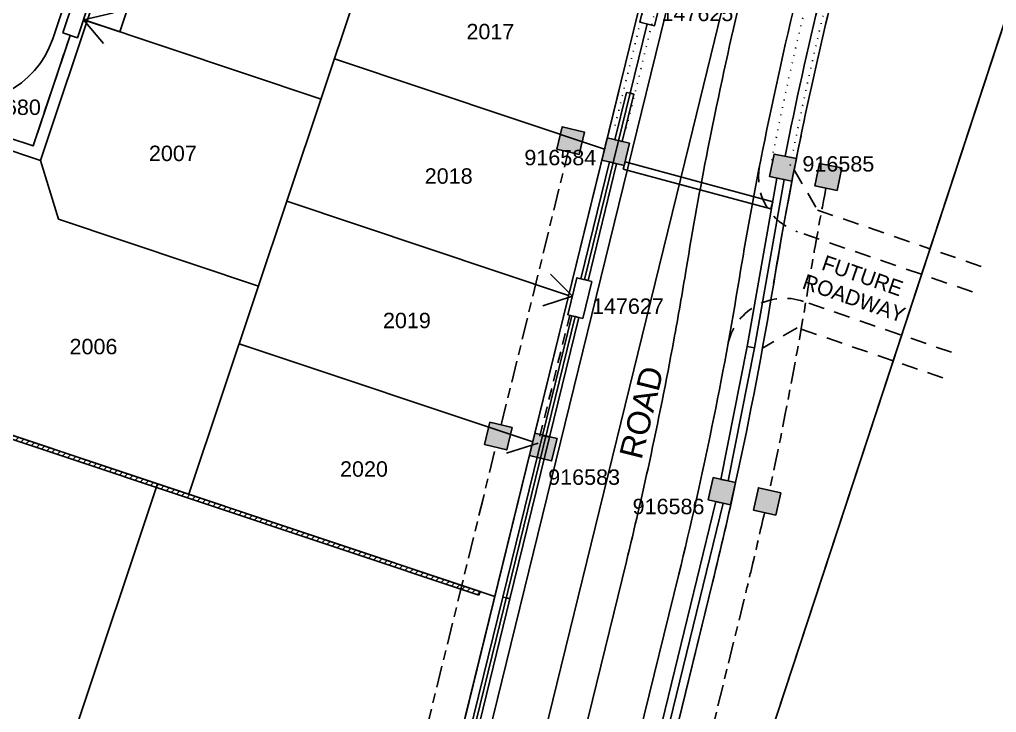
# Model space of a CAD drawing. Header units: metres. Extents: x 305482 to 305978, y 6275861 to 6276842.
# Drawn here: x 305583 to 305709.7, y 6275961.8 to 6276051.7 of the extents above; entities that cross this region are included whole.
import ezdxf
from ezdxf.enums import TextEntityAlignment as Align

# ---------------------------------------------------------------- set-up
doc = ezdxf.new("R2010")
doc.units = ezdxf.units.M
doc.header["$LTSCALE"] = 0.7
for name, pattern in [('Cable Exist UG', [8.2, 4, -1.2, 1.8, -1.2]), ('Dash', [5, 3, -2]), ('DOT', [6.35, 0, -6.35]), ('IE Trench LV', [6.5, 5, -1.5])]:
    doc.linetypes.add(name, pattern=pattern)
doc.layers.get('0').update_dxf_attribs({"color": 6})
for name, color, linetype in [('_User Miscellaneous3', 11, 'Continuous'), ('_User Miscellaneous4', 7, 'Continuous'), ('_User Miscellaneous6', 7, 'Continuous'), ('_User Miscellaneous7', 150, 'Continuous'), ('_User Miscellaneous8', 7, 'Continuous'), ('_User Miscellaneous9', 8, 'Continuous'), ('_User_SL_Exist', 7, 'Continuous'), ('Cadastre Developer_SP_NEW', 4, 'Continuous'), ('Cadastre Land Parcels_SP_EXT', 4, 'Continuous'), ('Cadastre Roads_SP_EXT', 8, 'Continuous'), ('Cadastre Roads_SP_NEW', 8, 'Continuous'), ('Mains_LV_NEW_R6', 2, 'Continuous'), ('Mains_LV_NEW_T84', 2, 'Continuous'), ('Services_SP_NEW_UG', 2, 'Continuous'), ('SupportsUG_SP_LV_NEW', 2, 'Continuous'), ('SupportsUG_SP_LV_SL_EXT', 7, 'Continuous'), ('Trench_SP_NEW', 2, 'Continuous'), ('UG_Details_SP_MISC', 7, 'Continuous')]:
    doc.layers.add(name, color=color, linetype=linetype)
doc.styles.add('ARIAL', font='arial.ttf', dxfattribs={"height": 2})
doc.styles.add('COLUMN_LABEL', font='arial.ttf')
doc.styles.add('Dot', font='dotfont.shx', dxfattribs={"height": 2})
doc.styles.add('POLE_LABEL', font='arial.ttf')
doc.styles.get("Standard").update_dxf_attribs({"font": 'arial.ttf'})
doc.styles.add('style1', font='iso3098b.shx')
doc.linetypes.add('Cable New UG', pattern='A,8,-1,["x",style1,S=3.5,R=0,X=0.35,Y=-1],-3.5', length=12.5)
doc.linetypes.add('Cable Z', pattern='A,8,-1,["Z",Standard,S=2.5,R=0,X=0.35,Y=-1.25],-3.5', length=12.5)
doc.linetypes.add('IE Trench HV', pattern='A,8,-2,["/",style1,S=2.5,R=0,X=0.1,Y=-1],-4.5', length=14.5)

# ---------------------------------------------------------------- blocks, each defined once
blk = doc.blocks.new('*U52')
at = {"lineweight": -3}
blk.add_lwpolyline([(-2.48, 2.49), (2.47, 2.49), (2.47, 0.51), (-2.48, 0.51)], close=True, dxfattribs=at)
for tag, flags, p in [('STREET_CODE', 9, (1.5, 3.5)), ('OWNED_BY', 9, (1.5, 3.3)), ('OPERATED_BY', 9, (1.5, 3.1)), ('STATE', 9, (1.5, 2.7)), ('SUPPORT_TYPE', 9, (1.5, 2.5)), ('MAINTAINED_BY', 9, (1.5, 2.9)), ('SUBURB', 9, (1.5, 1.7)), ('STREETNAME', 9, (1.5, 1.5)), ('USAGE', 9, (1.5, 2.3)), ('LEGEND', 9, (1.5, 2.1)), ('PARENT', 9, (1.5, 1.9)), ('LOCATION', 9, (1.5, 1.3)), ('Z', 1, (1.5, 0.9)), ('NOTES', 9, (1.5, 1.1))]:
    blk.add_attdef(tag, text='', height=0.2, dxfattribs=dict(flags=flags)).set_placement(p, align=Align.MIDDLE_LEFT)
at = {"layer": '_User Miscellaneous4', "style": 'ARIAL', "flags": 8}
blk.add_attdef('ASSET_NUM', text='', height=2, dxfattribs=at).set_placement((2, 5.5), align=Align.MIDDLE_LEFT)
blk = doc.blocks.new('*U63')
at = {"lineweight": -3}
blk.add_lwpolyline([(-2.47, 2.49), (2.48, 2.49), (2.48, 0.51), (-2.47, 0.51)], close=True, dxfattribs=at)
for tag, flags, p in [('STREET_CODE', 9, (1.5, 3.5)), ('OWNED_BY', 9, (1.5, 3.3)), ('OPERATED_BY', 9, (1.5, 3.1)), ('STATE', 9, (1.5, 2.7)), ('SUPPORT_TYPE', 9, (1.5, 2.5)), ('MAINTAINED_BY', 9, (1.5, 2.9)), ('SUBURB', 9, (1.5, 1.7)), ('STREETNAME', 9, (1.5, 1.5)), ('USAGE', 9, (1.5, 2.3)), ('LEGEND', 9, (1.5, 2.1)), ('PARENT', 9, (1.5, 1.9)), ('LOCATION', 9, (1.5, 1.3)), ('Z', 1, (1.5, 0.9)), ('NOTES', 9, (1.5, 1.1))]:
    blk.add_attdef(tag, text='', height=0.2, dxfattribs=dict(flags=flags)).set_placement(p, align=Align.MIDDLE_LEFT)
at = {"layer": '_User Miscellaneous4', "style": 'ARIAL', "flags": 8}
blk.add_attdef('ASSET_NUM', text='', height=2, dxfattribs=at).set_placement((2, 5.5), align=Align.MIDDLE_LEFT)
blk = doc.blocks.new('A$C1B2C29DD')
at = {"layer": 'Services_SP_NEW_UG', "color": 2, "flags": 128}
for points in [[(0, 0), (-2.1, 3.44)], [(0, 0), (2.1, 3.44)]]:
    blk.add_lwpolyline(points, dxfattribs=at)
blk = doc.blocks.new('*U64')
at = {"layer": 'Services_SP_NEW_UG', "color": 2, "flags": 128}
blk.add_lwpolyline([(-19.44, -2.34), (-21.98, 1.15)], dxfattribs=at)
at = {"layer": 'Services_SP_NEW_UG', "color": 2, "linetype": 'Dash', "ltscale": 0.7, "flags": 128}
blk.add_lwpolyline([(-2.4, -0.95), (-19.44, -2.34)], dxfattribs=at)
blk = doc.blocks.new('*U75')
at = {"layer": '_User Miscellaneous7'}
blk.add_hatch(color=256, dxfattribs=at).paths.add_polyline_path([(-1.49, -7.49), (1.48, -7.49), (1.48, -4.52), (-1.49, -4.52)])
at = {"layer": '_User Miscellaneous8'}
blk.add_hatch(color=256, dxfattribs=at).paths.add_polyline_path([(-1.49, -1.49), (1.48, -1.49), (1.48, 1.48), (-1.49, 1.48)])
at = {"layer": '_User Miscellaneous7'}
blk.add_lwpolyline([(1.48, -7.49), (1.48, -4.52), (-1.49, -4.52), (-1.49, -7.49)], close=True, dxfattribs=at)
at = {"layer": '_User Miscellaneous8'}
blk.add_lwpolyline([(1.48, -1.49), (1.48, 1.48), (-1.49, 1.48), (-1.49, -1.49)], close=True, dxfattribs=at)
at = {"flags": 9}
for tag, style, p in [('STRUCTURE_PLANT_NUMBER', 'POLE_LABEL', (1.81, 0.03)), ('STREET_CODE', 'COLUMN_LABEL', (1.81, -0.2))]:
    blk.add_attdef(tag, text='', height=0.2, dxfattribs=dict(at, style=style)).set_placement(p, align=Align.MIDDLE_LEFT)
for tag, p in [('COLUMN_TYPE', (1.81, -0.4)), ('OWNED_BY', (1.81, -0.6)), ('STATE', (1.81, -0.8)), ('USAGE', (1.81, -1)), ('LEGEND', (1.81, -1.2)), ('STREETNAME', (1.81, -1.6)), ('SUBURB', (1.81, -1.8)), ('LOCATION', (1.81, -1.4)), ('NOTES', (1.81, -2))]:
    blk.add_attdef(tag, text='', height=0.2, dxfattribs=at).set_placement(p, align=Align.MIDDLE_LEFT)
at = {"flags": 1}
blk.add_attdef('Z', (1.81, -2.35), '', height=0.2, dxfattribs=at)
at = {"layer": '_User Miscellaneous6', "style": 'ARIAL', "flags": 8}
blk.add_attdef('ASSET_NUM', text='', height=2, dxfattribs=at).set_placement((2, 2), align=Align.MIDDLE_LEFT)
blk = doc.blocks.new('*U76')
at = {"layer": '_User Miscellaneous7'}
blk.add_hatch(color=256, dxfattribs=at).paths.add_polyline_path([(-1.49, -7.49), (1.48, -7.49), (1.48, -4.52), (-1.49, -4.52)])
at = {"layer": '_User Miscellaneous8'}
blk.add_hatch(color=256, dxfattribs=at).paths.add_polyline_path([(-1.49, -1.49), (1.48, -1.49), (1.48, 1.48), (-1.49, 1.48)])
at = {"layer": '_User Miscellaneous7'}
blk.add_lwpolyline([(1.48, -7.49), (1.48, -4.52), (-1.49, -4.52), (-1.49, -7.49)], close=True, dxfattribs=at)
at = {"layer": '_User Miscellaneous8'}
blk.add_lwpolyline([(1.48, -1.49), (1.48, 1.48), (-1.49, 1.48), (-1.49, -1.49)], close=True, dxfattribs=at)
at = {"flags": 9}
for tag, style, p in [('STRUCTURE_PLANT_NUMBER', 'POLE_LABEL', (1.81, 0.03)), ('STREET_CODE', 'COLUMN_LABEL', (1.81, -0.2))]:
    blk.add_attdef(tag, text='', height=0.2, dxfattribs=dict(at, style=style)).set_placement(p, align=Align.MIDDLE_LEFT)
for tag, p in [('COLUMN_TYPE', (1.81, -0.4)), ('OWNED_BY', (1.81, -0.6)), ('STATE', (1.81, -0.8)), ('USAGE', (1.81, -1)), ('LEGEND', (1.81, -1.2)), ('STREETNAME', (1.81, -1.6)), ('SUBURB', (1.81, -1.8)), ('LOCATION', (1.81, -1.4)), ('NOTES', (1.81, -2))]:
    blk.add_attdef(tag, text='', height=0.2, dxfattribs=at).set_placement(p, align=Align.MIDDLE_LEFT)
at = {"flags": 1}
blk.add_attdef('Z', (1.81, -2.35), '', height=0.2, dxfattribs=at)
at = {"layer": '_User Miscellaneous6', "style": 'ARIAL', "flags": 8}
blk.add_attdef('ASSET_NUM', text='', height=2, dxfattribs=at).set_placement((2, 2), align=Align.MIDDLE_LEFT)
blk = doc.blocks.new('*U78')
at = {"layer": '_User Miscellaneous7'}
blk.add_hatch(color=256, dxfattribs=at).paths.add_polyline_path([(-1.49, -7.49), (1.48, -7.49), (1.48, -4.52), (-1.49, -4.52)])
at = {"layer": '_User Miscellaneous8'}
blk.add_hatch(color=256, dxfattribs=at).paths.add_polyline_path([(-1.49, -1.49), (1.48, -1.49), (1.48, 1.48), (-1.49, 1.48)])
at = {"layer": '_User Miscellaneous7'}
blk.add_lwpolyline([(1.48, -7.49), (1.48, -4.52), (-1.49, -4.52), (-1.49, -7.49)], close=True, dxfattribs=at)
at = {"layer": '_User Miscellaneous8'}
blk.add_lwpolyline([(1.48, -1.49), (1.48, 1.48), (-1.49, 1.48), (-1.49, -1.49)], close=True, dxfattribs=at)
at = {"flags": 9}
for tag, style, p in [('STRUCTURE_PLANT_NUMBER', 'POLE_LABEL', (1.81, 0.03)), ('STREET_CODE', 'COLUMN_LABEL', (1.81, -0.2))]:
    blk.add_attdef(tag, text='', height=0.2, dxfattribs=dict(at, style=style)).set_placement(p, align=Align.MIDDLE_LEFT)
for tag, p in [('COLUMN_TYPE', (1.81, -0.4)), ('OWNED_BY', (1.81, -0.6)), ('STATE', (1.81, -0.8)), ('USAGE', (1.81, -1)), ('LEGEND', (1.81, -1.2)), ('STREETNAME', (1.81, -1.6)), ('SUBURB', (1.81, -1.8)), ('LOCATION', (1.81, -1.4)), ('NOTES', (1.81, -2))]:
    blk.add_attdef(tag, text='', height=0.2, dxfattribs=at).set_placement(p, align=Align.MIDDLE_LEFT)
at = {"flags": 1}
blk.add_attdef('Z', (1.81, -2.35), '', height=0.2, dxfattribs=at)
at = {"layer": '_User Miscellaneous6', "style": 'ARIAL', "flags": 8}
blk.add_attdef('ASSET_NUM', text='', height=2, dxfattribs=at).set_placement((2, 2), align=Align.MIDDLE_LEFT)
blk = doc.blocks.new('*U77')
at = {"layer": '_User Miscellaneous7'}
blk.add_hatch(color=256, dxfattribs=at).paths.add_polyline_path([(-1.49, -7.49), (1.48, -7.49), (1.48, -4.52), (-1.49, -4.52)])
at = {"layer": '_User Miscellaneous8'}
blk.add_hatch(color=256, dxfattribs=at).paths.add_polyline_path([(-1.49, -1.49), (1.48, -1.49), (1.48, 1.48), (-1.49, 1.48)])
at = {"layer": '_User Miscellaneous7'}
blk.add_lwpolyline([(1.48, -7.49), (1.48, -4.52), (-1.49, -4.52), (-1.49, -7.49)], close=True, dxfattribs=at)
at = {"layer": '_User Miscellaneous8'}
blk.add_lwpolyline([(1.48, -1.49), (1.48, 1.48), (-1.49, 1.48), (-1.49, -1.49)], close=True, dxfattribs=at)
at = {"flags": 9}
for tag, style, p in [('STRUCTURE_PLANT_NUMBER', 'POLE_LABEL', (1.81, 0.03)), ('STREET_CODE', 'COLUMN_LABEL', (1.81, -0.2))]:
    blk.add_attdef(tag, text='', height=0.2, dxfattribs=dict(at, style=style)).set_placement(p, align=Align.MIDDLE_LEFT)
for tag, p in [('COLUMN_TYPE', (1.81, -0.4)), ('OWNED_BY', (1.81, -0.6)), ('STATE', (1.81, -0.8)), ('USAGE', (1.81, -1)), ('LEGEND', (1.81, -1.2)), ('STREETNAME', (1.81, -1.6)), ('SUBURB', (1.81, -1.8)), ('LOCATION', (1.81, -1.4)), ('NOTES', (1.81, -2))]:
    blk.add_attdef(tag, text='', height=0.2, dxfattribs=at).set_placement(p, align=Align.MIDDLE_LEFT)
at = {"flags": 1}
blk.add_attdef('Z', (1.81, -2.35), '', height=0.2, dxfattribs=at)
at = {"layer": '_User Miscellaneous6', "style": 'ARIAL', "flags": 8}
blk.add_attdef('ASSET_NUM', text='', height=2, dxfattribs=at).set_placement((2, 2), align=Align.MIDDLE_LEFT)

msp = doc.modelspace()

# ---------------------------------------------------------------- linework, layer by layer
at = {"layer": '_User Miscellaneous3', "color": 3, "linetype": 'DOT', "ltscale": 0.2}
for p, q in [((305676.28, 6276103.41), (305660.23, 6276037.94)), ((305677.74, 6276103.05), (305661.69, 6276037.58))]:
    msp.add_line(p, q, dxfattribs=at)
at = {"layer": '_User Miscellaneous3', "color": 3, "linetype": 'DOT', "ltscale": 0.2, "flags": 128}
for points in [[(305699.62, 6276113.44, -0.004533), (305699.2, 6276111.65), (305698.67, 6276109.5), (305685.39, 6276055.29, 0.011623), (305680.46, 6276032.98, 0.011623)], [(305701.81, 6276111.79, -0.001838), (305701.63, 6276111.05), (305701.1, 6276108.9), (305687.82, 6276054.7, 0.011697), (305682.89, 6276032.35)]]:
    msp.add_lwpolyline(points, format="xyb", dxfattribs=at)
at = {"layer": '_User Miscellaneous9', "linetype": 'Dash'}
for p, q in [((305683.48, 6276032.24), (305686.51, 6276027.01)), ((305683.48, 6276032.24), (305686.51, 6276027.01)), ((305706.6, 6276016.4), (305683.91, 6276024.2)), ((305707.74, 6276019.71), (305701.09, 6276021.99)), ((305703.9, 6276008.55), (305684.67, 6276015.16)), ((305683.85, 6276011.74), (305679.37, 6276009.1)), ((305696.31, 6276007.46), (305683.85, 6276011.74)), ((305702.77, 6276005.24), (305696.31, 6276007.46))]:
    msp.add_line(p, q, dxfattribs=at)
for points in [[(305683.91, 6276024.2, -0.374225), (305678.99, 6276032.73)], [(305684.67, 6276015.16, 0.459086), (305674.85, 6276009.42)]]:
    msp.add_lwpolyline(points, format="xyb", dxfattribs=at)
msp.add_lwpolyline([(305686.51, 6276027.01), (305701.09, 6276021.99)], dxfattribs=at)
at = {"layer": '_User_SL_Exist', "linetype": 'Cable Exist UG', "flags": 128}
msp.add_lwpolyline([(305645.47, 6275999.12), (305654.16, 6276034.57)], dxfattribs=at)
for points in [[(305687.6, 6276029.87, 0.006884), (305685.26, 6276016.75, -0.012755), (305680.33, 6275990.9, -0.000151), (305680.26, 6275990.59)], [(305679.62, 6275987.69, -0.003419), (305678.03, 6275980.81, -0.001605), (305677.26, 6275977.59), (305664.23, 6275924.44)]]:
    msp.add_lwpolyline(points, format="xyb", dxfattribs=at)
at = {"layer": 'Cadastre Developer_SP_NEW'}
for p, q in [((305665.44, 6275913.41), (305776.43, 6276251.48)), ((305585.7, 6276033.45), (305619.83, 6276135.6)), ((305678.85, 6276116.43), (305636.66, 6275944.3)), ((305591.76, 6276051.57), (305622.11, 6276041.43)), ((305623.85, 6276046.64), (305658.88, 6276034.94)), ((305557.8, 6276042.77), (305585.7, 6276033.45)), ((305588.03, 6276025.82), (305585.7, 6276033.45)), ((305617.67, 6276028.15), (305654.22, 6276015.94)), ((305588.03, 6276025.82), (305614, 6276017.15)), ((305611.49, 6276009.65), (305649.57, 6275996.94)), ((305582.08, 6275935.18), (305600.89, 6275991.48)), ((305661.88, 6275933.77), (305672.89, 6275978.66))]:
    msp.add_line(p, q, dxfattribs=at)
at = {"layer": 'Cadastre Developer_SP_NEW', "flags": 128}
msp.add_lwpolyline([(305684.37, 6276036.66, 0.009983), (305680.82, 6276017.48, -0.012755), (305675.93, 6275991.85, -0.006615), (305672.89, 6275978.66), (305661.88, 6275933.77, 0.008878), (305659.66, 6275923.95), (305665.2, 6275913.84), (305665.56, 6275913.72)], format="xyb", dxfattribs=at)
at = {"layer": 'Cadastre Developer_SP_NEW'}
msp.add_arc((306162.85, 6275938.26), 488.5, 166.2278, 170.667, dxfattribs=at)
at = {"layer": 'Cadastre Land Parcels_SP_EXT', "linetype": 'Continuous'}
for points in [[(305583.88, 6275932.8), (305618.47, 6275920.9), (305662.91, 6275905.6), (305859.83, 6276505.62), (305709.76, 6276557.25), (305611.04, 6276261.75), (305510.04, 6275959.42)], [(305946.49, 6276475.84), (305859.83, 6276505.62), (305662.91, 6275905.6), (305668.92, 6275903.54), (305684.6, 6275898.15), (305701.59, 6275892.3)]]:
    msp.add_lwpolyline(points, dxfattribs=at)
at = {"layer": 'Cadastre Roads_SP_EXT'}
for p, q in [((305645.71, 6275937.12), (305669.85, 6276035.58)), ((305664.7, 6275994.29), (305664.7, 6275994.29)), ((305664.7, 6275994.29), (305664.7, 6275994.29)), ((305661.72, 6275981.4), (305650.71, 6275936.51)), ((305657.51, 6275934.84), (305668.52, 6275979.74))]:
    msp.add_line(p, q, dxfattribs=at)
for centre, radius, start, end in [((306162.85, 6275938.26), 500, 168.8485, 170.667), ((306162.85, 6275938.26), 493, 168.884, 170.667), ((305176.09, 6276100.43), 500, 349.5938, 350.667), ((305176.09, 6276100.43), 507, 346.2278, 350.667), ((305176.09, 6276100.43), 500, 347.7439, 349.5938), ((305176.09, 6276100.43), 500, 346.2278, 347.7438), ((305176.09, 6276100.43), 500, 346.2278, 347.7438)]:
    msp.add_arc(centre, radius, start, end, dxfattribs=at)
at = {"layer": 'Cadastre Roads_SP_NEW'}
for p, q in [((305587.3, 6276049.26), (305616.52, 6276136.74)), ((305682.32, 6276115.88), (305663.05, 6276037.25)), ((305688.74, 6276112.66), (305669.85, 6276035.58))]:
    msp.add_line(p, q, dxfattribs=at)
msp.add_lwpolyline([(305691, 6276113.46), (305677.23, 6276057.29, 0.011372), (305673.19, 6276039.4), (305672.29, 6276034.96)], format="xyb", dxfattribs=at)
for centre, radius, start, end in [((306162.85, 6275938.26), 493, 166.2278, 168.8845), ((305575.91, 6276053.06), 12, 251.5283, 341.5283)]:
    msp.add_arc(centre, radius, start, end, dxfattribs=at)
at = {"layer": 'Mains_LV_NEW_R6', "color": 2, "linetype": 'Cable Z', "ltscale": 0.9, "flags": 128}
msp.add_lwpolyline([(305591.27, 6276051.73), (305596.02, 6276050.14), (305602.84, 6276070.55)], dxfattribs=at)
at = {"layer": 'Mains_LV_NEW_T84', "color": 2, "linetype": 'Cable New UG', "flags": 128}
for points in [[(305664.41, 6276051.19), (305656.27, 6276017.99)], [(305581.6, 6276036.4), (305584.76, 6276035.35), (305589.55, 6276049.69)]]:
    msp.add_lwpolyline(points, dxfattribs=at)
at = {"layer": 'Trench_SP_NEW', "linetype": 'IE Trench LV'}
msp.add_line((305581.6, 6276036.4), (305584.76, 6276035.35), dxfattribs=at)
at = {"layer": 'Trench_SP_NEW', "linetype": 'IE Trench HV', "ltscale": 0.9, "flags": 128}
msp.add_lwpolyline([(305690.05, 6276067.61), (305686.94, 6276054.91, 0.010932), (305682.3, 6276034, 0.010932)], format="xyb", dxfattribs=at)
msp.add_lwpolyline([(305664.41, 6276051.19), (305662.2, 6276042.18)], dxfattribs=at)
msp.add_lwpolyline([(305664.41, 6276051.19), (305662.2, 6276042.18)], dxfattribs=at)
at = {"layer": 'Trench_SP_NEW', "linetype": 'IE Trench LV', "flags": 128}
msp.add_lwpolyline([(305584.76, 6276035.35), (305589.55, 6276049.69)], dxfattribs=at)
at = {"layer": 'UG_Details_SP_MISC'}
for p, q in [((305660.23, 6276036.14), (305661.73, 6276042.29)), ((305661.16, 6276035.91), (305662.66, 6276042.06)), ((305661.73, 6276042.29), (305662.2, 6276042.18)), ((305662.66, 6276042.06), (305662.2, 6276042.18)), ((305660.23, 6276036.14), (305660.69, 6276036.03)), ((305661.16, 6276035.91), (305660.69, 6276036.03)), ((305655.8, 6276018.1), (305659.52, 6276033.26)), ((305656.74, 6276017.87), (305660.45, 6276033.03)), ((305659.52, 6276033.26), (305659.98, 6276033.14)), ((305660.45, 6276033.03), (305659.98, 6276033.14)), ((305661.54, 6276033.26), (305661.41, 6276032.79)), ((305680.71, 6276028.1), (305661.54, 6276033.26)), ((305661.29, 6276032.33), (305661.41, 6276032.79)), ((305680.47, 6276027.17), (305661.29, 6276032.33)), ((305677.4, 6276009.31, 10.5), (305681.25, 6276031.17, 10.5)), ((305678.34, 6276009.14, 10.5), (305682.2, 6276031, 10.5)), ((305681.25, 6276031.17, 10.5), (305681.72, 6276031.08, 10.5)), ((305682.2, 6276031, 10.5), (305681.72, 6276031.08, 10.5)), ((305680.71, 6276028.1), (305680.59, 6276027.64)), ((305680.47, 6276027.17), (305680.59, 6276027.64)), ((305655.8, 6276018.1), (305656.27, 6276017.99)), ((305656.74, 6276017.87), (305656.27, 6276017.99)), ((305650.81, 6275997.75), (305654.62, 6276013.29)), ((305651.75, 6275997.52), (305655.56, 6276013.06)), ((305654.62, 6276013.29), (305655.09, 6276013.18)), ((305655.56, 6276013.06), (305655.09, 6276013.18)), ((305673.96, 6275992.06, 10.5), (305677.4, 6276009.31, 10.5)), ((305674.9, 6275991.87, 10.5), (305678.34, 6276009.14, 10.5)), ((305677.4, 6276009.31, 10.5), (305677.87, 6276009.23, 10.5)), ((305678.34, 6276009.14, 10.5), (305677.87, 6276009.23, 10.5)), ((305645.67, 6275976.77), (305650.81, 6275997.75)), ((305650.81, 6275997.75), (305651.28, 6275997.63)), ((305651.75, 6275997.52), (305651.28, 6275997.63)), ((305646.61, 6275976.54), (305651.75, 6275997.52)), ((305673.96, 6275992.06, 10.5), (305674.43, 6275991.97, 10.5)), ((305674.9, 6275991.87, 10.5), (305674.43, 6275991.97, 10.5)), ((305673.32, 6275989.18), (305657.27, 6275923.21)), ((305674.25, 6275988.95), (305658.2, 6275922.98)), ((305673.32, 6275989.18), (305673.78, 6275989.07)), ((305674.25, 6275988.95), (305673.78, 6275989.07)), ((305637.66, 6275944.06), (305645.67, 6275976.77)), ((305638.58, 6275943.82), (305646.61, 6275976.54)), ((305645.67, 6275976.77), (305646.14, 6275976.66)), ((305646.61, 6275976.54), (305646.14, 6275976.66))]:
    msp.add_line(p, q, dxfattribs=at)

# ---------------------------------------------------------------- block references
at = {"layer": 'Services_SP_NEW_UG', "color": 2}
for p, rotation in [((305591.27, 6276051.73), 251.5282840251249), ((305654.72, 6276015.82), 76.22781057757895)]:
    msp.add_blockref('A$C1B2C29DD', p, dxfattribs=dict(at, rotation=rotation))
at = {"layer": 'Services_SP_NEW_UG', "rotation": 71.52828393193757}
msp.add_blockref('*U64', (305654.22, 6276015.94), dxfattribs=at)
at = {"layer": 'SupportsUG_SP_LV_NEW'}
ref = msp.add_blockref('*U63', (305663.54, 6276053.95), dxfattribs=dict(at, rotation=256.2278105296865))
ref.add_attrib('ASSET_NUM_001', '147625', (305666.27, 6276051.54), dxfattribs={"layer": '_User Miscellaneous4', "height": 2, "style": 'ARIAL'})
ref = msp.add_blockref('*U52', (305591.76, 6276051.57), dxfattribs=dict(at, rotation=71.52828396523675))
ref.add_attrib('ASSET_NUM_001', '147678', (305593.66, 6276053.52), dxfattribs={"layer": '_User Miscellaneous4', "height": 2, "style": 'ARIAL'})
ref = msp.add_blockref('*U52', (305578.78, 6276035.76), dxfattribs=dict(at, rotation=341.5282839827944))
ref.add_attrib('ASSET_NUM_001', '147680', (305576.43, 6276039.36), dxfattribs={"layer": '_User Miscellaneous4', "height": 2, "style": 'ARIAL'})
ref = msp.add_blockref('*U52', (305654.22, 6276015.94), dxfattribs=dict(at, rotation=256.2278105296865))
ref.add_attrib('ASSET_NUM_001', '147627', (305657.25, 6276013.54), dxfattribs={"layer": '_User Miscellaneous4', "height": 2, "style": 'ARIAL'})
at = {"layer": 'SupportsUG_SP_LV_SL_EXT'}
ref = msp.add_blockref('*U75', (305660.32, 6276034.59), dxfattribs=dict(at, rotation=256.2278105388455))
ref.add_attrib('ASSET_NUM_001', '916584', (305648.48, 6276032.83), dxfattribs={"layer": '_User Miscellaneous6', "height": 2, "style": 'ARIAL'})
ref = msp.add_blockref('*U76', (305682.02, 6276032.54), dxfattribs=dict(at, rotation=78.36477187666148))
ref.add_attrib('ASSET_NUM_001', '916585', (305684.55, 6276032.01), dxfattribs={"layer": '_User Miscellaneous6', "height": 2, "style": 'ARIAL'})
ref = msp.add_blockref('*U78', (305650.93, 6275996.25), dxfattribs=dict(at, rotation=256.2280824523681))
ref.add_attrib('ASSET_NUM_001', '916583', (305651.57, 6275991.35), dxfattribs={"layer": '_User Miscellaneous6', "height": 2, "style": 'ARIAL'})
ref = msp.add_blockref('*U77', (305674.11, 6275990.52), dxfattribs=dict(at, rotation=77.35953173901713))
ref.add_attrib('ASSET_NUM_001', '916586', (305662.52, 6275987.54), dxfattribs={"layer": '_User Miscellaneous6', "height": 2, "style": 'ARIAL'})

# ---------------------------------------------------------------- texts
at = {"layer": '_User Miscellaneous9', "style": 'Dot'}
for s, p in [('FUTURE', (305691.83, 6276016.99)), ('ROADWAY', (305690.72, 6276014.06))]:
    msp.add_text(s, height=2, rotation=340.9168, dxfattribs=at).set_placement(p, align=Align.BOTTOM_CENTER)
at = {"layer": 'Cadastre Roads_SP_EXT', "color": 3}
msp.add_text('ROAD', height=3, rotation=76.0348, dxfattribs=at).set_placement((305663.67, 6275994.51))

# ---------------------------------------------------------------- next in the draw order: texts
at = {"layer": 'Cadastre Developer_SP_NEW', "char_height": 2, "attachment_point": 5, "style": 'ARIAL', "bg_fill": 3, "box_fill_scale": 1.1, "bg_fill_color": 256, "bg_fill_transparency": 0}
for s, insert in [('2017', (305644.07, 6276050.17)), ('2007', (305602.88, 6276034.36)), ('2018', (305638.66, 6276031.42)), ('2019', (305633.24, 6276012.67)), ('2006', (305592.58, 6276009.28)), ('2020', (305627.67, 6275993.39))]:
    msp.add_mtext(s, dxfattribs=dict(at, insert=insert))

# ---------------------------------------------------------------- next in the draw order: hatches: boundary and pattern name
at = {"layer": '_User Miscellaneous9', "lineweight": -3}
h = msp.add_hatch(dxfattribs=at)
h.set_pattern_fill('ANSI31', color=256, scale=0.2)
h.set_pattern_definition([(45, (0, 0), (-0.449012806053, 0.449012806053), [])])
h.paths.add_polyline_path([(305642.58, 6275977.02), (305531.98, 6276013.97), (305532.14, 6276014.44), (305642.74, 6275977.5)])

# ---------------------------------------------------------------- next in the draw order: linework, layer by layer
msp.add_lwpolyline([(305642.58, 6275977.02), (305531.98, 6276013.97), (305532.14, 6276014.44), (305642.74, 6275977.5)], close=True, dxfattribs=at)
at = {"layer": '_User_SL_Exist', "linetype": 'Cable Exist UG', "flags": 128}
msp.add_lwpolyline([(305629.07, 6275937.61), (305632.37, 6275945.69), (305643.07, 6275989.34), (305644.76, 6275996.24)], dxfattribs=at)
at = {"layer": 'Cadastre Developer_SP_NEW'}
for p, q in [((305604.97, 6275990.12), (305651.53, 6276129.51)), ((305528.8, 6276015.56), (305644.64, 6275976.86))]:
    msp.add_line(p, q, dxfattribs=at)
at = {"layer": 'Cadastre Developer_SP_NEW', "flags": 128}
msp.add_lwpolyline([(305660.72, 6276042.46), (305636.66, 6275944.3)], dxfattribs=at)
msp.add_lwpolyline([(305660.72, 6276042.46), (305636.66, 6275944.3)], dxfattribs=at)
at = {"layer": 'Cadastre Roads_SP_EXT'}
msp.add_line((305663.05, 6276037.25), (305640.06, 6275943.47), dxfattribs=at)
at = {"layer": 'Mains_LV_NEW_T84', "color": 2, "linetype": 'Cable New UG', "flags": 128}
msp.add_lwpolyline([(305655.09, 6276013.18), (305638.12, 6275943.94, -0.076054), (305632.57, 6275930.53), (305626.01, 6275927.14)], format="xyb", dxfattribs=at)

doc.saveas('drawing.dxf')
